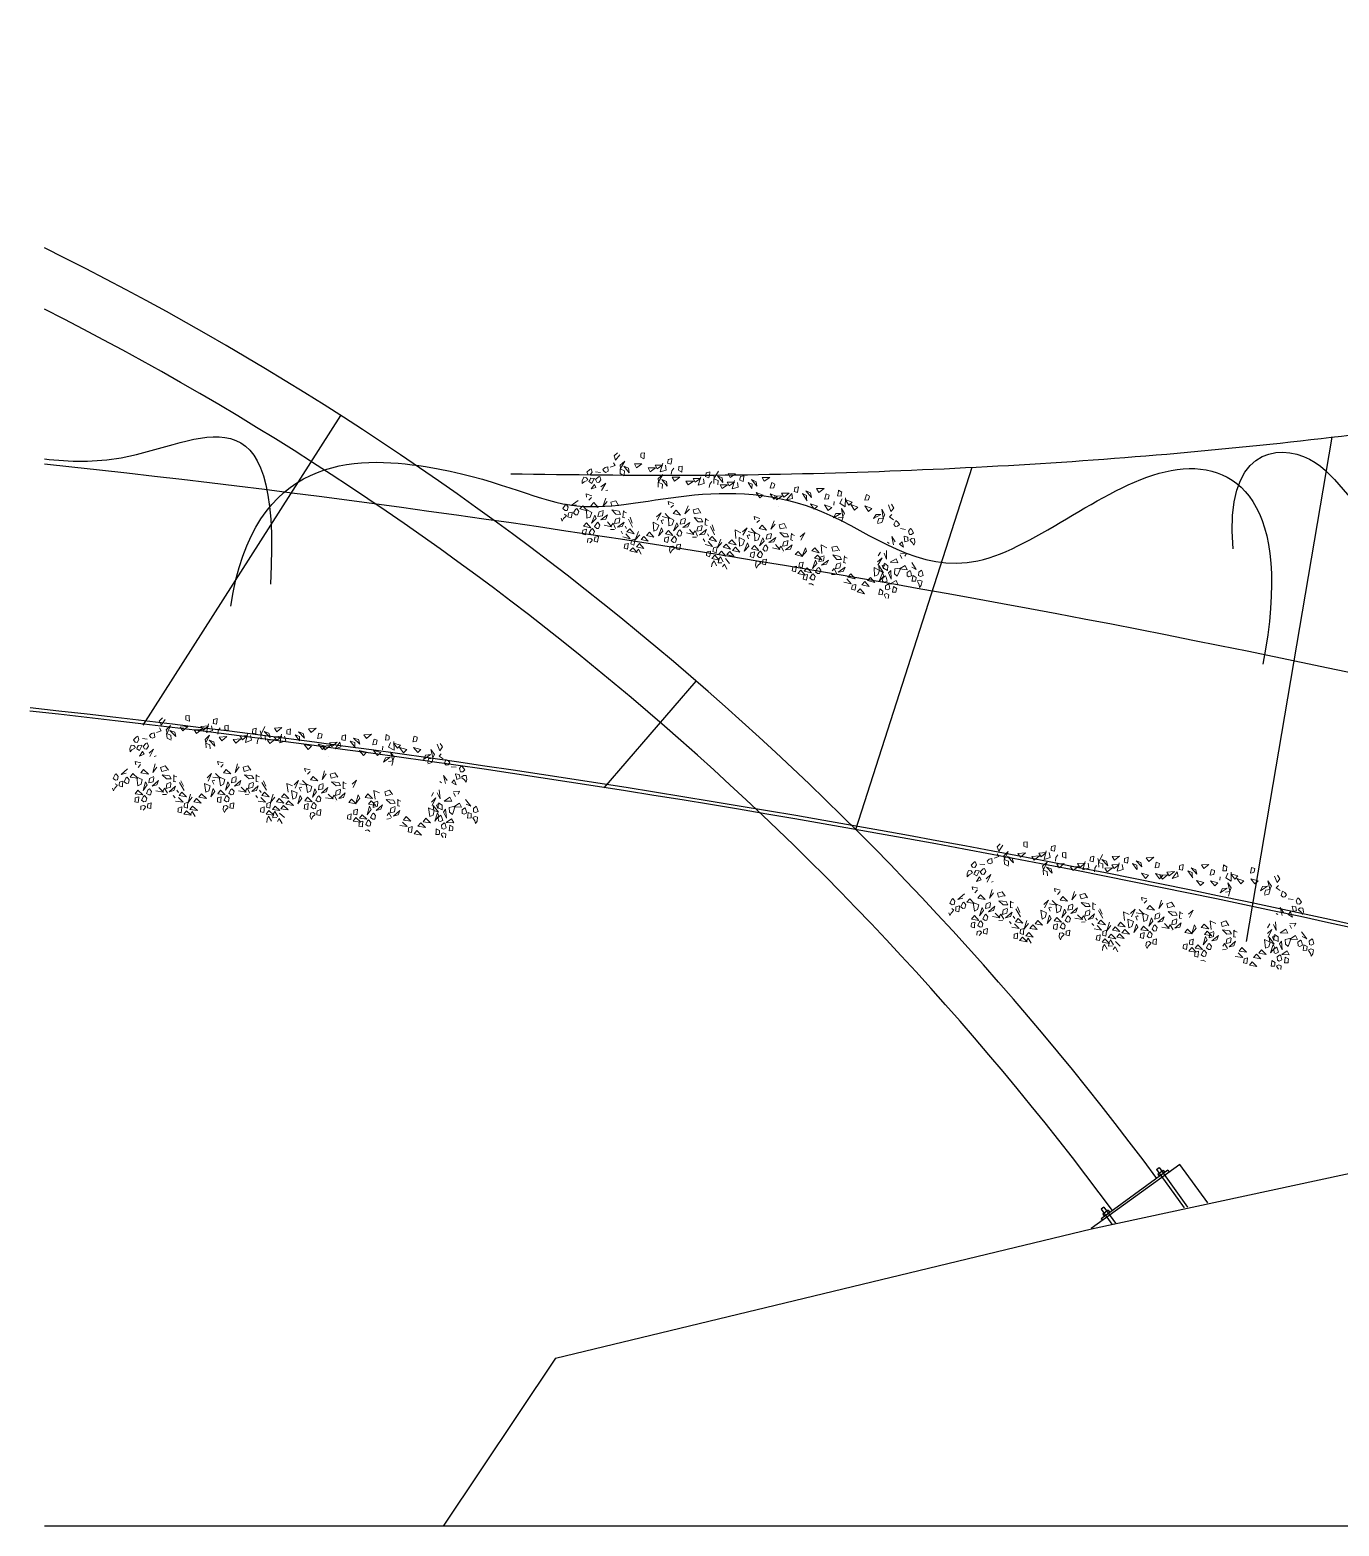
# Model space of a CAD drawing. Header units: metres. Extents: x 10 to 239, y 2 to 253.
# Drawn here: x 40.73 to 52.68, y 224.44 to 238.1 of the extents above; entities that cross this region are included whole.
import ezdxf

# ---------------------------------------------------------------- set-up
doc = ezdxf.new("R2010")
doc.units = ezdxf.units.M
doc.header["$MEASUREMENT"] = 0
doc.layers.add('1', color=7, linetype='Continuous')
doc.layers.add('1estruct arco', color=7, linetype='Continuous')
doc.layers.add('bloques veg', color=7, linetype='Continuous', lineweight=0, true_color=0xbbd5a5)

# ---------------------------------------------------------------- blocks, each defined once
blk = doc.blocks.new('A$C144059AC')
at = {"layer": 'bloques veg'}
for p, q in [((0.359, 0.784), (0.336, 0.756)), ((0.336, 0.756), (0.355, 0.723)), ((0.355, 0.723), (0.382, 0.774)), ((0.577, 0.824), (0.55, 0.817)), ((0.55, 0.817), (0.551, 0.805)), ((0.551, 0.805), (0.553, 0.789)), ((0.553, 0.789), (0.553, 0.785)), ((0.553, 0.785), (0.582, 0.776)), ((0.579, 0.804), (0.577, 0.824)), ((0.582, 0.78), (0.579, 0.804)), ((0.582, 0.776), (0.582, 0.78)), ((0.681, 0.742), (0.742, 0.753)), ((0.704, 0.714), (0.681, 0.742)), ((0.742, 0.753), (0.704, 0.714)), ((0.731, 0.695), (0.74, 0.767)), ((0.766, 0.755), (0.778, 0.716)), ((0.78, 0.807), (0.808, 0.819)), ((0.78, 0.803), (0.78, 0.807)), ((0.78, 0.787), (0.78, 0.803)), ((0.78, 0.775), (0.78, 0.787)), ((0.808, 0.771), (0.78, 0.775)), ((0.808, 0.819), (0.808, 0.815)), ((0.808, 0.815), (0.808, 0.791)), ((0.808, 0.791), (0.808, 0.771)), ((0.838, 0.744), (0.826, 0.72)), ((0.903, 0.772), (0.876, 0.765)), ((0.876, 0.765), (0.877, 0.753)), ((0.877, 0.753), (0.879, 0.737)), ((0.905, 0.752), (0.903, 0.772)), ((0.908, 0.728), (0.905, 0.752)), ((1.107, 0.755), (1.135, 0.767)), ((1.107, 0.751), (1.107, 0.755)), ((1.107, 0.735), (1.107, 0.751)), ((1.135, 0.767), (1.135, 0.763)), ((1.135, 0.763), (1.135, 0.739)), ((1.135, 0.739), (1.135, 0.719)), ((1.179, 0.722), (1.17, 0.749)), ((1.203, 0.787), (1.179, 0.722)), ((1.202, 0.746), (1.256, 0.7)), ((1.242, 0.736), (1.202, 0.746)), ((1.284, 0.78), (1.345, 0.79)), ((1.307, 0.752), (1.284, 0.78)), ((1.345, 0.79), (1.307, 0.752)), ((1.388, 0.775), (1.416, 0.787)), ((1.388, 0.771), (1.388, 0.775)), ((1.388, 0.755), (1.388, 0.771)), ((1.388, 0.743), (1.388, 0.755)), ((1.416, 0.739), (1.388, 0.743)), ((1.416, 0.787), (1.416, 0.783)), ((1.416, 0.783), (1.416, 0.759)), ((1.416, 0.759), (1.416, 0.739)), ((1.458, 0.739), (1.494, 0.73)), ((1.498, 0.695), (1.458, 0.739)), ((1.483, 0.766), (1.536, 0.72)), ((1.523, 0.756), (1.483, 0.766)), ((1.536, 0.72), (1.523, 0.756)), ((1.564, 0.8), (1.626, 0.81)), ((1.588, 0.772), (1.564, 0.8)), ((1.626, 0.81), (1.588, 0.772)), ((1.646, 0.728), (1.648, 0.752)), ((1.648, 0.752), (1.65, 0.772)), ((1.65, 0.772), (1.678, 0.765)), ((1.676, 0.753), (1.675, 0.737)), ((1.678, 0.765), (1.676, 0.753)), ((1.844, 0.765), (1.872, 0.777)), ((1.844, 0.761), (1.844, 0.765)), ((1.844, 0.745), (1.844, 0.761)), ((1.844, 0.733), (1.844, 0.745)), ((1.872, 0.777), (1.872, 0.773)), ((1.872, 0.773), (1.872, 0.749)), ((1.872, 0.749), (1.872, 0.729)), ((1.979, 0.746), (1.939, 0.756)), ((1.939, 0.756), (1.993, 0.71)), ((1.993, 0.71), (1.979, 0.746)), ((2.021, 0.79), (2.082, 0.8)), ((2.044, 0.762), (2.021, 0.79)), ((2.082, 0.8), (2.044, 0.762)), ((2.102, 0.718), (2.105, 0.742)), ((2.105, 0.742), (2.107, 0.762)), ((2.107, 0.762), (2.134, 0.755)), ((2.133, 0.743), (2.131, 0.727)), ((2.134, 0.755), (2.133, 0.743)), ((2.23, 0.797), (2.202, 0.809)), ((2.202, 0.809), (2.202, 0.805)), ((2.202, 0.805), (2.202, 0.781)), ((2.202, 0.781), (2.202, 0.761)), ((2.202, 0.761), (2.23, 0.765)), ((2.23, 0.793), (2.23, 0.797)), ((2.23, 0.777), (2.23, 0.793)), ((2.23, 0.765), (2.23, 0.777)), ((2.244, 0.745), (2.232, 0.706)), ((2.268, 0.743), (2.306, 0.704)), ((2.329, 0.732), (2.268, 0.743)), ((2.279, 0.685), (2.27, 0.757)), ((2.428, 0.77), (2.431, 0.794)), ((2.457, 0.775), (2.428, 0.766)), ((2.428, 0.766), (2.428, 0.77)), ((2.431, 0.794), (2.433, 0.814)), ((2.433, 0.814), (2.46, 0.807)), ((2.459, 0.795), (2.457, 0.779)), ((2.457, 0.779), (2.457, 0.775)), ((2.46, 0.807), (2.459, 0.795)), ((2.655, 0.713), (2.628, 0.764)), ((2.651, 0.774), (2.674, 0.746)), ((2.674, 0.746), (2.655, 0.713)), ((0.171, 0.616), (0.161, 0.611)), ((0.183, 0.591), (0.171, 0.616)), ((0.266, 0.63), (0.282, 0.649)), ((0.278, 0.614), (0.266, 0.63)), ((0.282, 0.649), (0.302, 0.657)), ((0.31, 0.622), (0.294, 0.61)), ((0.302, 0.657), (0.31, 0.622)), ((0.322, 0.66), (0.358, 0.678)), ((0.358, 0.678), (0.342, 0.7)), ((0.398, 0.689), (0.431, 0.728)), ((0.408, 0.662), (0.398, 0.689)), ((0.412, 0.621), (0.405, 0.659)), ((0.405, 0.659), (0.442, 0.65)), ((0.431, 0.728), (0.408, 0.662)), ((0.446, 0.608), (0.412, 0.621)), ((0.47, 0.677), (0.43, 0.686)), ((0.43, 0.686), (0.484, 0.641)), ((0.442, 0.65), (0.446, 0.616)), ((0.484, 0.641), (0.47, 0.677)), ((0.484, 0.641), (0.484, 0.641)), ((0.484, 0.641), (0.484, 0.641)), ((0.512, 0.72), (0.573, 0.731)), ((0.535, 0.692), (0.512, 0.72)), ((0.573, 0.731), (0.535, 0.692)), ((0.628, 0.709), (0.689, 0.72)), ((0.651, 0.681), (0.628, 0.709)), ((0.689, 0.72), (0.651, 0.681)), ((0.725, 0.638), (0.758, 0.676)), ((0.734, 0.61), (0.725, 0.638)), ((0.778, 0.716), (0.731, 0.695)), ((0.758, 0.676), (0.734, 0.61)), ((0.757, 0.634), (0.81, 0.589)), ((0.797, 0.625), (0.757, 0.634)), ((0.81, 0.589), (0.797, 0.625)), ((0.826, 0.72), (0.826, 0.691)), ((0.838, 0.668), (0.899, 0.679)), ((0.862, 0.64), (0.838, 0.668)), ((0.899, 0.679), (0.862, 0.64)), ((0.879, 0.737), (0.88, 0.733)), ((0.88, 0.733), (0.909, 0.725)), ((0.909, 0.725), (0.908, 0.728)), ((0.954, 0.658), (1.016, 0.668)), ((0.978, 0.63), (0.954, 0.658)), ((1.016, 0.668), (0.978, 0.63)), ((1.008, 0.69), (1.069, 0.701)), ((1.031, 0.662), (1.008, 0.69)), ((1.069, 0.701), (1.031, 0.662)), ((1.058, 0.643), (1.067, 0.715)), ((1.104, 0.664), (1.058, 0.643)), ((1.093, 0.703), (1.104, 0.664)), ((1.107, 0.723), (1.107, 0.735)), ((1.135, 0.719), (1.107, 0.723)), ((1.165, 0.692), (1.153, 0.668)), ((1.153, 0.668), (1.153, 0.639)), ((1.177, 0.718), (1.214, 0.71)), ((1.184, 0.68), (1.177, 0.718)), ((1.214, 0.71), (1.218, 0.675)), ((1.235, 0.678), (1.296, 0.688)), ((1.258, 0.65), (1.235, 0.678)), ((1.256, 0.7), (1.242, 0.736)), ((1.256, 0.7), (1.256, 0.7)), ((1.256, 0.7), (1.256, 0.7)), ((1.296, 0.688), (1.258, 0.65)), ((1.288, 0.71), (1.349, 0.721)), ((1.311, 0.682), (1.288, 0.71)), ((1.349, 0.721), (1.311, 0.682)), ((1.338, 0.663), (1.347, 0.735)), ((1.385, 0.684), (1.338, 0.663)), ((1.373, 0.723), (1.385, 0.684)), ((1.494, 0.73), (1.499, 0.695)), ((1.536, 0.72), (1.536, 0.72)), ((1.536, 0.72), (1.536, 0.72)), ((1.538, 0.668), (1.576, 0.63)), ((1.599, 0.658), (1.538, 0.668)), ((1.576, 0.63), (1.599, 0.658)), ((1.674, 0.733), (1.645, 0.725)), ((1.645, 0.725), (1.646, 0.728)), ((1.715, 0.668), (1.654, 0.679)), ((1.654, 0.679), (1.692, 0.64)), ((1.675, 0.737), (1.674, 0.733)), ((1.691, 0.668), (1.753, 0.678)), ((1.715, 0.64), (1.691, 0.668)), ((1.692, 0.64), (1.715, 0.668)), ((1.753, 0.678), (1.715, 0.64)), ((1.745, 0.7), (1.806, 0.711)), ((1.768, 0.672), (1.745, 0.7)), ((1.806, 0.711), (1.768, 0.672)), ((1.795, 0.653), (1.829, 0.712)), ((1.841, 0.674), (1.795, 0.653)), ((1.83, 0.713), (1.841, 0.674)), ((1.872, 0.729), (1.844, 0.733)), ((1.962, 0.677), (1.914, 0.728)), ((1.914, 0.728), (1.951, 0.72)), ((1.951, 0.72), (1.955, 0.685)), ((1.993, 0.71), (1.993, 0.71)), ((1.993, 0.71), (1.993, 0.71)), ((2.056, 0.648), (1.994, 0.658)), ((1.994, 0.658), (2.032, 0.62)), ((2.032, 0.62), (2.056, 0.648)), ((2.13, 0.723), (2.101, 0.715)), ((2.101, 0.715), (2.102, 0.718)), ((2.11, 0.669), (2.148, 0.63)), ((2.172, 0.658), (2.11, 0.669)), ((2.131, 0.727), (2.13, 0.723)), ((2.148, 0.63), (2.172, 0.658)), ((2.184, 0.71), (2.184, 0.681)), ((2.253, 0.624), (2.2, 0.579)), ((2.2, 0.579), (2.213, 0.615)), ((2.213, 0.615), (2.253, 0.624)), ((2.232, 0.706), (2.279, 0.685)), ((2.285, 0.628), (2.252, 0.666)), ((2.252, 0.666), (2.276, 0.6)), ((2.276, 0.6), (2.285, 0.628)), ((2.306, 0.704), (2.329, 0.732)), ((2.321, 0.71), (2.359, 0.671)), ((2.382, 0.699), (2.321, 0.71)), ((2.359, 0.671), (2.382, 0.699)), ((2.498, 0.71), (2.437, 0.721)), ((2.437, 0.721), (2.475, 0.682)), ((2.475, 0.682), (2.498, 0.71)), ((2.58, 0.676), (2.526, 0.631)), ((2.526, 0.631), (2.54, 0.667)), ((2.526, 0.631), (2.526, 0.631)), ((2.526, 0.631), (2.526, 0.631)), ((2.54, 0.667), (2.58, 0.676)), ((2.568, 0.64), (2.563, 0.606)), ((2.605, 0.649), (2.568, 0.64)), ((2.579, 0.718), (2.602, 0.652)), ((2.612, 0.679), (2.579, 0.718)), ((2.598, 0.611), (2.605, 0.649)), ((2.602, 0.652), (2.612, 0.679)), ((2.652, 0.668), (2.668, 0.69)), ((2.688, 0.65), (2.652, 0.668)), ((2.688, 0.65), (2.652, 0.668)), ((2.708, 0.647), (2.7, 0.612)), ((2.708, 0.647), (2.7, 0.612)), ((2.728, 0.639), (2.708, 0.647)), ((2.728, 0.639), (2.708, 0.647)), ((2.744, 0.62), (2.728, 0.639)), ((2.744, 0.62), (2.728, 0.639)), ((2.732, 0.604), (2.744, 0.62)), ((2.732, 0.604), (2.744, 0.62)), ((0.123, 0.538), (0.114, 0.508)), ((0.114, 0.508), (0.119, 0.484)), ((0.119, 0.484), (0.132, 0.502)), ((0.145, 0.537), (0.123, 0.538)), ((0.132, 0.502), (0.156, 0.518)), ((0.161, 0.611), (0.139, 0.584)), ((0.139, 0.584), (0.154, 0.567)), ((0.159, 0.522), (0.145, 0.537)), ((0.154, 0.567), (0.171, 0.566)), ((0.156, 0.518), (0.156, 0.518)), ((0.171, 0.566), (0.183, 0.591)), ((0.171, 0.512), (0.175, 0.524)), ((0.196, 0.5), (0.171, 0.512)), ((0.175, 0.524), (0.18, 0.539)), ((0.18, 0.539), (0.181, 0.542)), ((0.181, 0.542), (0.211, 0.545)), ((0.202, 0.519), (0.196, 0.5)), ((0.219, 0.496), (0.199, 0.455)), ((0.21, 0.541), (0.202, 0.519)), ((0.251, 0.6), (0.21, 0.6)), ((0.211, 0.545), (0.21, 0.541)), ((0.236, 0.473), (0.219, 0.496)), ((0.242, 0.563), (0.221, 0.536)), ((0.221, 0.536), (0.236, 0.519)), ((0.236, 0.519), (0.252, 0.517)), ((0.252, 0.568), (0.242, 0.563)), ((0.265, 0.543), (0.252, 0.568)), ((0.252, 0.517), (0.265, 0.543)), ((0.276, 0.485), (0.309, 0.523)), ((0.294, 0.61), (0.278, 0.614)), ((0.309, 0.523), (0.285, 0.458)), ((0.732, 0.607), (0.768, 0.598)), ((0.739, 0.569), (0.732, 0.607)), ((0.768, 0.598), (0.773, 0.564)), ((0.81, 0.589), (0.81, 0.589)), ((0.81, 0.589), (0.81, 0.589)), ((1.743, 0.589), (1.743, 0.589)), ((1.743, 0.589), (1.743, 0.589)), ((2.2, 0.579), (2.2, 0.579)), ((2.2, 0.579), (2.2, 0.579)), ((2.278, 0.597), (2.242, 0.588)), ((2.271, 0.559), (2.278, 0.597)), ((2.564, 0.598), (2.598, 0.611)), ((2.7, 0.612), (2.716, 0.6)), ((2.7, 0.612), (2.716, 0.6)), ((2.701, 0.513), (2.725, 0.448)), ((2.734, 0.475), (2.701, 0.513)), ((2.716, 0.6), (2.732, 0.604)), ((2.716, 0.6), (2.732, 0.604)), ((2.759, 0.59), (2.8, 0.59)), ((2.759, 0.59), (2.8, 0.59)), ((2.829, 0.532), (2.799, 0.535)), ((2.799, 0.535), (2.8, 0.531)), ((2.8, 0.531), (2.808, 0.509)), ((2.808, 0.509), (2.814, 0.49)), ((2.814, 0.49), (2.839, 0.502)), ((2.827, 0.581), (2.839, 0.606)), ((2.839, 0.556), (2.827, 0.581)), ((2.83, 0.529), (2.829, 0.532)), ((2.835, 0.514), (2.83, 0.529)), ((2.839, 0.502), (2.835, 0.514)), ((2.839, 0.606), (2.849, 0.601)), ((2.856, 0.557), (2.839, 0.556)), ((2.849, 0.601), (2.871, 0.574)), ((2.851, 0.512), (2.865, 0.527)), ((2.854, 0.508), (2.854, 0.508)), ((2.878, 0.492), (2.854, 0.508)), ((2.871, 0.574), (2.856, 0.557)), ((2.865, 0.527), (2.887, 0.528)), ((2.891, 0.474), (2.878, 0.492)), ((2.887, 0.528), (2.896, 0.498)), ((2.896, 0.498), (2.891, 0.474)), ((0.167, 0.407), (0.175, 0.382)), ((0.214, 0.4), (0.167, 0.407)), ((0.196, 0.361), (0.214, 0.387)), ((0.199, 0.455), (0.236, 0.473)), ((0.333, 0.402), (0.319, 0.331)), ((0.319, 0.331), (0.348, 0.378)), ((0.32, 0.463), (0.335, 0.47)), ((0.417, 0.394), (0.379, 0.378)), ((0.379, 0.378), (0.392, 0.345)), ((0.446, 0.36), (0.417, 0.394)), ((0.889, 0.459), (0.842, 0.466)), ((0.842, 0.466), (0.851, 0.441)), ((0.872, 0.421), (0.89, 0.446)), ((0.918, 0.408), (0.898, 0.377)), ((0.898, 0.377), (0.96, 0.374)), ((0.96, 0.374), (0.918, 0.408)), ((1.008, 0.461), (0.994, 0.39)), ((0.994, 0.39), (1.023, 0.437)), ((1.093, 0.453), (1.055, 0.437)), ((1.055, 0.437), (1.068, 0.405)), ((1.068, 0.405), (1.108, 0.42)), ((1.133, 0.375), (1.073, 0.376)), ((1.073, 0.376), (1.112, 0.346)), ((1.121, 0.419), (1.093, 0.453)), ((1.108, 0.42), (1.108, 0.42)), ((1.15, 0.352), (1.133, 0.375)), ((1.175, 0.376), (1.168, 0.385)), ((1.168, 0.385), (1.173, 0.331)), ((1.195, 0.372), (1.175, 0.376)), ((1.485, 0.331), (1.519, 0.37)), ((1.519, 0.37), (1.495, 0.304)), ((1.593, 0.337), (1.551, 0.371)), ((1.559, 0.471), (1.568, 0.446)), ((1.606, 0.464), (1.559, 0.471)), ((1.588, 0.426), (1.607, 0.451)), ((1.635, 0.413), (1.615, 0.382)), ((1.615, 0.382), (1.677, 0.379)), ((1.677, 0.379), (1.635, 0.413)), ((1.725, 0.466), (1.711, 0.395)), ((1.711, 0.395), (1.74, 0.442)), ((1.81, 0.458), (1.772, 0.442)), ((1.772, 0.442), (1.785, 0.41)), ((1.785, 0.41), (1.825, 0.425)), ((1.79, 0.381), (1.829, 0.352)), ((1.85, 0.38), (1.79, 0.381)), ((1.838, 0.424), (1.81, 0.458)), ((1.825, 0.425), (1.825, 0.425)), ((1.867, 0.357), (1.85, 0.38)), ((1.885, 0.39), (1.89, 0.336)), ((1.892, 0.381), (1.885, 0.39)), ((1.912, 0.377), (1.892, 0.381)), ((1.96, 0.376), (1.993, 0.414)), ((1.993, 0.414), (1.97, 0.349)), ((2.69, 0.453), (2.675, 0.46)), ((2.677, 0.392), (2.691, 0.321)), ((2.774, 0.463), (2.791, 0.486)), ((2.811, 0.445), (2.774, 0.463)), ((2.791, 0.486), (2.811, 0.445)), ((2.796, 0.39), (2.843, 0.397)), ((2.814, 0.351), (2.796, 0.377)), ((2.843, 0.397), (2.835, 0.372)), ((0.012, 0.286), (0, 0.254)), ((0, 0.254), (0.02, 0.242)), ((0.02, 0.294), (0.012, 0.286)), ((0.04, 0.274), (0.02, 0.294)), ((0.02, 0.242), (0.036, 0.246)), ((0.036, 0.246), (0.04, 0.274)), ((0.063, 0.291), (0.111, 0.342)), ((0.102, 0.305), (0.063, 0.291)), ((0.104, 0.266), (0.092, 0.234)), ((0.112, 0.274), (0.104, 0.266)), ((0.132, 0.254), (0.112, 0.274)), ((0.128, 0.226), (0.132, 0.254)), ((0.158, 0.307), (0.138, 0.276)), ((0.138, 0.276), (0.2, 0.273)), ((0.2, 0.273), (0.158, 0.307)), ((0.239, 0.266), (0.191, 0.281)), ((0.191, 0.281), (0.208, 0.211)), ((0.242, 0.349), (0.223, 0.318)), ((0.223, 0.318), (0.285, 0.314)), ((0.232, 0.226), (0.239, 0.266)), ((0.285, 0.314), (0.242, 0.349)), ((0.267, 0.248), (0.253, 0.177)), ((0.282, 0.224), (0.267, 0.248)), ((0.298, 0.28), (0.295, 0.242)), ((0.295, 0.242), (0.33, 0.255)), ((0.33, 0.297), (0.298, 0.28)), ((0.323, 0.218), (0.371, 0.269)), ((0.33, 0.255), (0.331, 0.29)), ((0.331, 0.29), (0.331, 0.29)), ((0.371, 0.269), (0.362, 0.231)), ((0.371, 0.269), (0.371, 0.269)), ((0.371, 0.269), (0.371, 0.269)), ((0.392, 0.345), (0.433, 0.36)), ((0.398, 0.317), (0.437, 0.287)), ((0.458, 0.316), (0.398, 0.317)), ((0.433, 0.36), (0.433, 0.36)), ((0.437, 0.287), (0.475, 0.292)), ((0.442, 0.247), (0.44, 0.209)), ((0.475, 0.264), (0.442, 0.247)), ((0.475, 0.292), (0.458, 0.316)), ((0.475, 0.222), (0.476, 0.257)), ((0.476, 0.257), (0.476, 0.257)), ((0.493, 0.325), (0.498, 0.271)), ((0.5, 0.317), (0.493, 0.325)), ((0.498, 0.271), (0.496, 0.273)), ((0.498, 0.271), (0.515, 0.27)), ((0.52, 0.312), (0.5, 0.317)), ((0.545, 0.266), (0.589, 0.206)), ((0.58, 0.239), (0.556, 0.283)), ((0.799, 0.261), (0.75, 0.276)), ((0.75, 0.276), (0.767, 0.206)), ((0.768, 0.326), (0.802, 0.365)), ((0.802, 0.365), (0.778, 0.299)), ((0.791, 0.221), (0.799, 0.261)), ((0.813, 0.304), (0.827, 0.311)), ((0.827, 0.277), (0.813, 0.304)), ((0.814, 0.336), (0.876, 0.332)), ((0.827, 0.311), (0.833, 0.308)), ((0.876, 0.332), (0.834, 0.366)), ((0.866, 0.341), (0.883, 0.27)), ((0.915, 0.325), (0.866, 0.341)), ((0.883, 0.27), (0.908, 0.285)), ((0.908, 0.285), (0.915, 0.325)), ((0.942, 0.307), (0.928, 0.237)), ((0.928, 0.237), (0.957, 0.283)), ((0.957, 0.283), (0.942, 0.307)), ((0.97, 0.247), (0.958, 0.215)), ((0.978, 0.254), (0.97, 0.247)), ((0.973, 0.34), (0.971, 0.301)), ((0.971, 0.301), (1.006, 0.314)), ((1.005, 0.356), (0.973, 0.34)), ((0.998, 0.235), (0.978, 0.254)), ((0.998, 0.277), (1.047, 0.328)), ((1.037, 0.291), (0.998, 0.277)), ((1.006, 0.314), (1.007, 0.349)), ((1.007, 0.349), (1.007, 0.349)), ((1.047, 0.328), (1.037, 0.291)), ((1.047, 0.328), (1.047, 0.328)), ((1.047, 0.328), (1.047, 0.328)), ((1.097, 0.237), (1.054, 0.272)), ((1.103, 0.268), (1.091, 0.245)), ((1.13, 0.23), (1.103, 0.268)), ((1.112, 0.346), (1.15, 0.352)), ((1.118, 0.306), (1.115, 0.268)), ((1.115, 0.268), (1.15, 0.281)), ((1.15, 0.323), (1.118, 0.306)), ((1.143, 0.244), (1.191, 0.295)), ((1.182, 0.257), (1.143, 0.244)), ((1.15, 0.281), (1.151, 0.316)), ((1.151, 0.316), (1.151, 0.316)), ((1.173, 0.331), (1.172, 0.333)), ((1.173, 0.331), (1.19, 0.329)), ((1.191, 0.295), (1.182, 0.257)), ((1.221, 0.245), (1.205, 0.262)), ((1.22, 0.326), (1.264, 0.266)), ((1.248, 0.249), (1.228, 0.219)), ((1.255, 0.298), (1.231, 0.342)), ((1.29, 0.215), (1.248, 0.249)), ((1.411, 0.249), (1.391, 0.219)), ((1.453, 0.215), (1.411, 0.249)), ((1.425, 0.336), (1.442, 0.266)), ((1.474, 0.32), (1.425, 0.336)), ((1.467, 0.281), (1.484, 0.211)), ((1.516, 0.266), (1.467, 0.281)), ((1.508, 0.226), (1.516, 0.266)), ((1.543, 0.248), (1.529, 0.178)), ((1.53, 0.309), (1.544, 0.316)), ((1.544, 0.282), (1.53, 0.309)), ((1.531, 0.341), (1.593, 0.337)), ((1.558, 0.224), (1.543, 0.248)), ((1.544, 0.316), (1.55, 0.313)), ((1.632, 0.33), (1.583, 0.346)), ((1.583, 0.346), (1.6, 0.276)), ((1.6, 0.276), (1.625, 0.29)), ((1.625, 0.29), (1.632, 0.33)), ((1.659, 0.312), (1.645, 0.242)), ((1.645, 0.242), (1.674, 0.288)), ((1.674, 0.288), (1.659, 0.312)), ((1.687, 0.252), (1.675, 0.22)), ((1.695, 0.259), (1.687, 0.252)), ((1.69, 0.345), (1.688, 0.306)), ((1.688, 0.306), (1.723, 0.319)), ((1.722, 0.361), (1.69, 0.345)), ((1.715, 0.24), (1.695, 0.259)), ((1.715, 0.282), (1.763, 0.333)), ((1.754, 0.296), (1.715, 0.282)), ((1.723, 0.319), (1.724, 0.354)), ((1.724, 0.354), (1.724, 0.354)), ((1.752, 0.246), (1.814, 0.242)), ((1.763, 0.333), (1.754, 0.296)), ((1.763, 0.333), (1.763, 0.333)), ((1.763, 0.333), (1.763, 0.333)), ((1.814, 0.242), (1.771, 0.277)), ((1.82, 0.273), (1.808, 0.25)), ((1.847, 0.235), (1.82, 0.273)), ((1.829, 0.352), (1.867, 0.357)), ((1.835, 0.311), (1.832, 0.273)), ((1.832, 0.273), (1.867, 0.286)), ((1.867, 0.328), (1.835, 0.311)), ((1.86, 0.249), (1.908, 0.3)), ((1.899, 0.262), (1.86, 0.249)), ((1.867, 0.286), (1.868, 0.321)), ((1.868, 0.321), (1.868, 0.321)), ((1.89, 0.336), (1.888, 0.338)), ((1.89, 0.336), (1.907, 0.334)), ((1.908, 0.3), (1.899, 0.262)), ((1.965, 0.254), (1.945, 0.224)), ((2.007, 0.22), (1.965, 0.254)), ((2.018, 0.293), (2.003, 0.222)), ((2.003, 0.222), (2.033, 0.268)), ((2.033, 0.268), (2.018, 0.293)), ((2.095, 0.309), (2.075, 0.278)), ((2.075, 0.278), (2.137, 0.275)), ((2.137, 0.275), (2.095, 0.309)), ((2.128, 0.254), (2.108, 0.224)), ((2.17, 0.22), (2.128, 0.254)), ((2.191, 0.325), (2.142, 0.341)), ((2.142, 0.341), (2.159, 0.271)), ((2.182, 0.257), (2.15, 0.241)), ((2.183, 0.215), (2.183, 0.25)), ((2.183, 0.25), (2.183, 0.25)), ((2.269, 0.354), (2.232, 0.338)), ((2.232, 0.338), (2.245, 0.306)), ((2.245, 0.306), (2.285, 0.321)), ((2.25, 0.277), (2.289, 0.247)), ((2.31, 0.276), (2.25, 0.277)), ((2.298, 0.32), (2.269, 0.354)), ((2.285, 0.321), (2.285, 0.321)), ((2.289, 0.247), (2.327, 0.253)), ((2.327, 0.253), (2.31, 0.276)), ((2.345, 0.286), (2.35, 0.232)), ((2.352, 0.277), (2.345, 0.286)), ((2.372, 0.273), (2.352, 0.277)), ((2.631, 0.368), (2.618, 0.335)), ((2.621, 0.287), (2.654, 0.325)), ((2.654, 0.325), (2.63, 0.26)), ((2.639, 0.259), (2.639, 0.259)), ((2.639, 0.259), (2.639, 0.259)), ((2.687, 0.208), (2.639, 0.259)), ((2.639, 0.259), (2.648, 0.221)), ((2.691, 0.321), (2.662, 0.368)), ((2.665, 0.265), (2.68, 0.272)), ((2.68, 0.238), (2.665, 0.265)), ((2.679, 0.28), (2.679, 0.28)), ((2.68, 0.245), (2.679, 0.28)), ((2.68, 0.287), (2.712, 0.27)), ((2.68, 0.272), (2.686, 0.269)), ((2.712, 0.27), (2.715, 0.232)), ((2.725, 0.304), (2.768, 0.339)), ((2.787, 0.308), (2.725, 0.304)), ((2.768, 0.339), (2.787, 0.308)), ((2.771, 0.256), (2.819, 0.271)), ((2.778, 0.216), (2.771, 0.256)), ((2.819, 0.271), (2.802, 0.201)), ((2.81, 0.263), (2.852, 0.297)), ((2.872, 0.266), (2.81, 0.263)), ((2.852, 0.297), (2.872, 0.266)), ((2.878, 0.244), (2.898, 0.264)), ((2.898, 0.264), (2.906, 0.256)), ((2.947, 0.281), (2.899, 0.332)), ((2.906, 0.256), (2.918, 0.224)), ((2.908, 0.295), (2.947, 0.281)), ((2.97, 0.264), (2.99, 0.284)), ((2.974, 0.236), (2.97, 0.264)), ((2.99, 0.284), (2.998, 0.276)), ((2.998, 0.276), (3.01, 0.244)), ((0, 0.173), (0.012, 0.152)), ((0.012, 0.152), (0.019, 0.174)), ((0.019, 0.174), (0.037, 0.197)), ((0.039, 0.201), (0.021, 0.211)), ((0.037, 0.197), (0.037, 0.197)), ((0.053, 0.228), (0.081, 0.239)), ((0.053, 0.224), (0.053, 0.228)), ((0.053, 0.208), (0.053, 0.224)), ((0.053, 0.196), (0.053, 0.208)), ((0.081, 0.192), (0.053, 0.196)), ((0.081, 0.239), (0.081, 0.235)), ((0.081, 0.235), (0.081, 0.212)), ((0.081, 0.212), (0.081, 0.192)), ((0.092, 0.234), (0.112, 0.222)), ((0.112, 0.222), (0.128, 0.226)), ((0.211, 0.174), (0.191, 0.143)), ((0.191, 0.143), (0.253, 0.139)), ((0.208, 0.211), (0.232, 0.226)), ((0.253, 0.139), (0.211, 0.174)), ((0.26, 0.128), (0.248, 0.096)), ((0.253, 0.177), (0.282, 0.224)), ((0.268, 0.136), (0.26, 0.128)), ((0.288, 0.116), (0.268, 0.136)), ((0.295, 0.187), (0.283, 0.155)), ((0.283, 0.155), (0.303, 0.144)), ((0.303, 0.195), (0.295, 0.187)), ((0.322, 0.175), (0.303, 0.195)), ((0.303, 0.144), (0.318, 0.147)), ((0.318, 0.147), (0.322, 0.175)), ((0.362, 0.231), (0.323, 0.218)), ((0.359, 0.182), (0.421, 0.178)), ((0.421, 0.178), (0.379, 0.212)), ((0.427, 0.209), (0.415, 0.185)), ((0.416, 0.156), (0.447, 0.161)), ((0.455, 0.171), (0.427, 0.209)), ((0.44, 0.209), (0.475, 0.222)), ((0.447, 0.161), (0.447, 0.161)), ((0.468, 0.184), (0.516, 0.235)), ((0.506, 0.198), (0.468, 0.184)), ((0.52, 0.139), (0.504, 0.156)), ((0.516, 0.235), (0.506, 0.198)), ((0.545, 0.186), (0.529, 0.203)), ((0.589, 0.109), (0.547, 0.143)), ((0.572, 0.19), (0.552, 0.16)), ((0.552, 0.16), (0.614, 0.156)), ((0.614, 0.156), (0.572, 0.19)), ((0.645, 0.18), (0.631, 0.109)), ((0.631, 0.109), (0.66, 0.156)), ((0.696, 0.149), (0.677, 0.119)), ((0.738, 0.115), (0.696, 0.149)), ((0.735, 0.19), (0.715, 0.16)), ((0.715, 0.16), (0.777, 0.156)), ((0.777, 0.156), (0.735, 0.19)), ((0.767, 0.206), (0.791, 0.221)), ((0.826, 0.243), (0.812, 0.173)), ((0.812, 0.173), (0.841, 0.219)), ((0.841, 0.219), (0.826, 0.243)), ((0.887, 0.233), (0.867, 0.202)), ((0.867, 0.202), (0.929, 0.199)), ((0.869, 0.169), (0.897, 0.181)), ((0.869, 0.165), (0.869, 0.169)), ((0.869, 0.149), (0.869, 0.165)), ((0.869, 0.137), (0.869, 0.149)), ((0.897, 0.133), (0.869, 0.137)), ((0.929, 0.199), (0.887, 0.233)), ((0.897, 0.181), (0.897, 0.177)), ((0.897, 0.177), (0.897, 0.153)), ((0.897, 0.153), (0.897, 0.133)), ((0.935, 0.187), (0.923, 0.155)), ((0.923, 0.155), (0.943, 0.143)), ((0.943, 0.195), (0.935, 0.187)), ((0.963, 0.175), (0.943, 0.195)), ((0.943, 0.143), (0.959, 0.147)), ((0.958, 0.215), (0.978, 0.203)), ((0.959, 0.147), (0.963, 0.175)), ((0.976, 0.129), (1.004, 0.141)), ((0.976, 0.125), (0.976, 0.129)), ((0.976, 0.109), (0.976, 0.125)), ((0.978, 0.203), (0.994, 0.207)), ((0.994, 0.207), (0.998, 0.235)), ((1.004, 0.141), (1.004, 0.137)), ((1.004, 0.137), (1.004, 0.113)), ((1.035, 0.241), (1.097, 0.237)), ((1.091, 0.215), (1.122, 0.221)), ((1.122, 0.221), (1.122, 0.221)), ((1.195, 0.198), (1.179, 0.215)), ((1.202, 0.172), (1.264, 0.168)), ((1.264, 0.168), (1.222, 0.202)), ((1.228, 0.219), (1.29, 0.215)), ((1.229, 0.116), (1.257, 0.128)), ((1.257, 0.128), (1.257, 0.124)), ((1.257, 0.124), (1.257, 0.101)), ((1.276, 0.159), (1.304, 0.171)), ((1.276, 0.155), (1.276, 0.159)), ((1.276, 0.139), (1.276, 0.155)), ((1.276, 0.127), (1.276, 0.139)), ((1.304, 0.123), (1.276, 0.127)), ((1.304, 0.171), (1.304, 0.167)), ((1.304, 0.167), (1.304, 0.143)), ((1.304, 0.143), (1.304, 0.123)), ((1.321, 0.239), (1.306, 0.168)), ((1.306, 0.168), (1.336, 0.215)), ((1.345, 0.143), (1.325, 0.113)), ((1.387, 0.109), (1.345, 0.143)), ((1.372, 0.208), (1.352, 0.178)), ((1.352, 0.178), (1.414, 0.174)), ((1.414, 0.174), (1.372, 0.208)), ((1.391, 0.219), (1.453, 0.215)), ((1.413, 0.154), (1.394, 0.124)), ((1.394, 0.124), (1.455, 0.12)), ((1.455, 0.12), (1.413, 0.154)), ((1.452, 0.195), (1.432, 0.165)), ((1.432, 0.165), (1.494, 0.161)), ((1.494, 0.161), (1.452, 0.195)), ((1.484, 0.211), (1.508, 0.226)), ((1.529, 0.178), (1.558, 0.224)), ((1.603, 0.238), (1.584, 0.207)), ((1.584, 0.207), (1.646, 0.204)), ((1.586, 0.174), (1.614, 0.186)), ((1.586, 0.17), (1.586, 0.174)), ((1.586, 0.154), (1.586, 0.17)), ((1.586, 0.142), (1.586, 0.154)), ((1.614, 0.138), (1.586, 0.142)), ((1.646, 0.204), (1.603, 0.238)), ((1.614, 0.186), (1.614, 0.182)), ((1.614, 0.182), (1.614, 0.158)), ((1.614, 0.158), (1.614, 0.138)), ((1.652, 0.192), (1.64, 0.16)), ((1.64, 0.16), (1.66, 0.148)), ((1.66, 0.2), (1.652, 0.192)), ((1.68, 0.18), (1.66, 0.2)), ((1.66, 0.148), (1.676, 0.152)), ((1.675, 0.22), (1.695, 0.208)), ((1.676, 0.152), (1.68, 0.18)), ((1.693, 0.134), (1.721, 0.146)), ((1.693, 0.13), (1.693, 0.134)), ((1.693, 0.114), (1.693, 0.13)), ((1.695, 0.208), (1.711, 0.212)), ((1.711, 0.212), (1.715, 0.24)), ((1.721, 0.146), (1.721, 0.142)), ((1.721, 0.142), (1.721, 0.118)), ((1.839, 0.226), (1.839, 0.226)), ((1.945, 0.224), (2.007, 0.22)), ((1.946, 0.121), (1.974, 0.133)), ((1.974, 0.133), (1.974, 0.129)), ((1.974, 0.129), (1.974, 0.106)), ((1.993, 0.164), (2.021, 0.176)), ((1.993, 0.16), (1.993, 0.164)), ((1.993, 0.144), (1.993, 0.16)), ((1.993, 0.132), (1.993, 0.144)), ((2.021, 0.128), (1.993, 0.132)), ((2.021, 0.176), (2.021, 0.172)), ((2.021, 0.172), (2.021, 0.148)), ((2.021, 0.148), (2.021, 0.128)), ((2.063, 0.134), (2.044, 0.103)), ((2.105, 0.1), (2.063, 0.134)), ((2.119, 0.208), (2.105, 0.138)), ((2.105, 0.138), (2.134, 0.184)), ((2.108, 0.224), (2.17, 0.22)), ((2.134, 0.184), (2.119, 0.208)), ((2.147, 0.148), (2.135, 0.116)), ((2.155, 0.155), (2.147, 0.148)), ((2.15, 0.241), (2.148, 0.202)), ((2.148, 0.202), (2.183, 0.215)), ((2.175, 0.136), (2.155, 0.155)), ((2.171, 0.108), (2.175, 0.136)), ((2.175, 0.178), (2.223, 0.229)), ((2.214, 0.192), (2.175, 0.178)), ((2.223, 0.229), (2.214, 0.192)), ((2.223, 0.229), (2.223, 0.229)), ((2.223, 0.229), (2.223, 0.229)), ((2.28, 0.169), (2.268, 0.146)), ((2.307, 0.131), (2.28, 0.169)), ((2.295, 0.207), (2.292, 0.169)), ((2.292, 0.169), (2.327, 0.182)), ((2.327, 0.224), (2.295, 0.207)), ((2.32, 0.145), (2.368, 0.196)), ((2.359, 0.158), (2.32, 0.145)), ((2.327, 0.182), (2.328, 0.217)), ((2.328, 0.217), (2.328, 0.217)), ((2.35, 0.232), (2.348, 0.234)), ((2.35, 0.232), (2.367, 0.23)), ((2.368, 0.196), (2.359, 0.158)), ((2.425, 0.15), (2.405, 0.12)), ((2.467, 0.116), (2.425, 0.15)), ((2.588, 0.15), (2.568, 0.12)), ((2.63, 0.116), (2.588, 0.15)), ((2.651, 0.221), (2.602, 0.237)), ((2.602, 0.237), (2.619, 0.167)), ((2.619, 0.167), (2.644, 0.181)), ((2.644, 0.181), (2.651, 0.221)), ((2.648, 0.221), (2.687, 0.208)), ((2.678, 0.204), (2.664, 0.133)), ((2.664, 0.133), (2.693, 0.179)), ((2.693, 0.179), (2.678, 0.204)), ((2.715, 0.232), (2.68, 0.245)), ((2.688, 0.165), (2.707, 0.185)), ((2.692, 0.137), (2.688, 0.165)), ((2.707, 0.133), (2.692, 0.137)), ((2.707, 0.185), (2.715, 0.177)), ((2.727, 0.145), (2.707, 0.133)), ((2.715, 0.177), (2.727, 0.145)), ((2.722, 0.106), (2.742, 0.126)), ((2.728, 0.214), (2.743, 0.238)), ((2.757, 0.167), (2.728, 0.214)), ((2.742, 0.126), (2.75, 0.118)), ((2.743, 0.238), (2.757, 0.167)), ((2.757, 0.129), (2.799, 0.164)), ((2.819, 0.133), (2.757, 0.129)), ((2.802, 0.201), (2.778, 0.216)), ((2.799, 0.164), (2.819, 0.133)), ((2.882, 0.216), (2.878, 0.244)), ((2.898, 0.212), (2.882, 0.216)), ((2.918, 0.224), (2.898, 0.212)), ((2.957, 0.218), (2.929, 0.229)), ((2.929, 0.229), (2.929, 0.225)), ((2.929, 0.225), (2.929, 0.202)), ((2.929, 0.202), (2.929, 0.182)), ((2.929, 0.182), (2.957, 0.186)), ((2.957, 0.214), (2.957, 0.218)), ((2.957, 0.198), (2.957, 0.214)), ((2.957, 0.186), (2.957, 0.198)), ((2.971, 0.191), (2.989, 0.201)), ((2.991, 0.164), (2.973, 0.187)), ((2.973, 0.187), (2.973, 0.187)), ((2.99, 0.232), (2.974, 0.236)), ((2.989, 0.201), (3.011, 0.195)), ((3.01, 0.244), (2.99, 0.232)), ((2.998, 0.142), (2.991, 0.164)), ((3.01, 0.163), (2.998, 0.142)), ((3.011, 0.195), (3.01, 0.163)), ((0.194, 0.11), (0.222, 0.122)), ((0.194, 0.106), (0.194, 0.11)), ((0.194, 0.09), (0.194, 0.106)), ((0.194, 0.078), (0.194, 0.09)), ((0.222, 0.074), (0.194, 0.078)), ((0.222, 0.122), (0.222, 0.118)), ((0.222, 0.118), (0.222, 0.094)), ((0.222, 0.094), (0.222, 0.074)), ((0.269, 0.053), (0.247, 0.047)), ((0.247, 0.047), (0.248, 0.015)), ((0.248, 0.096), (0.268, 0.084)), ((0.267, 0.016), (0.285, 0.039)), ((0.268, 0.084), (0.284, 0.088)), ((0.287, 0.043), (0.269, 0.053)), ((0.284, 0.088), (0.288, 0.116)), ((0.285, 0.039), (0.285, 0.039)), ((0.301, 0.069), (0.329, 0.081)), ((0.301, 0.065), (0.301, 0.069)), ((0.301, 0.05), (0.301, 0.065)), ((0.301, 0.038), (0.301, 0.05)), ((0.329, 0.034), (0.301, 0.038)), ((0.329, 0.081), (0.329, 0.077)), ((0.329, 0.077), (0.329, 0.054)), ((0.329, 0.054), (0.329, 0.034)), ((0.527, 0.113), (0.589, 0.109)), ((0.554, 0.057), (0.581, 0.069)), ((0.554, 0.053), (0.554, 0.057)), ((0.554, 0.037), (0.554, 0.053)), ((0.554, 0.025), (0.554, 0.037)), ((0.581, 0.021), (0.554, 0.025)), ((0.581, 0.069), (0.581, 0.065)), ((0.581, 0.065), (0.581, 0.041)), ((0.581, 0.041), (0.581, 0.021)), ((0.601, 0.1), (0.628, 0.112)), ((0.601, 0.096), (0.601, 0.1)), ((0.601, 0.08), (0.601, 0.096)), ((0.601, 0.068), (0.601, 0.08)), ((0.628, 0.064), (0.601, 0.068)), ((0.623, 0.041), (0.603, 0.011)), ((0.603, 0.011), (0.665, 0.007)), ((0.665, 0.007), (0.623, 0.041)), ((0.628, 0.112), (0.628, 0.108)), ((0.628, 0.108), (0.628, 0.084)), ((0.628, 0.084), (0.628, 0.064)), ((0.67, 0.084), (0.65, 0.054)), ((0.65, 0.054), (0.712, 0.05)), ((0.671, 0.038), (0.659, 0.014)), ((0.712, 0.05), (0.67, 0.084)), ((0.699, 0), (0.671, 0.038)), ((0.677, 0.119), (0.738, 0.115)), ((0.944, 0.112), (0.923, 0.106)), ((0.923, 0.106), (0.923, 0.075)), ((0.923, 0.075), (0.936, 0.053)), ((0.936, 0.053), (0.942, 0.075)), ((0.942, 0.075), (0.961, 0.098)), ((0.962, 0.102), (0.944, 0.112)), ((0.961, 0.098), (0.961, 0.098)), ((0.976, 0.097), (0.976, 0.109)), ((1.004, 0.093), (0.976, 0.097)), ((1.004, 0.113), (1.004, 0.093)), ((1.229, 0.112), (1.229, 0.116)), ((1.229, 0.097), (1.229, 0.112)), ((1.229, 0.085), (1.229, 0.097)), ((1.257, 0.081), (1.229, 0.085)), ((1.257, 0.101), (1.257, 0.081)), ((1.298, 0.101), (1.278, 0.07)), ((1.278, 0.07), (1.34, 0.067)), ((1.299, 0.054), (1.288, 0.031)), ((1.288, 0.031), (1.288, 0.002)), ((1.34, 0.067), (1.298, 0.101)), ((1.327, 0.017), (1.299, 0.054)), ((1.325, 0.113), (1.387, 0.109)), ((1.346, 0.097), (1.335, 0.074)), ((1.335, 0.074), (1.335, 0.044)), ((1.335, 0.044), (1.366, 0.05)), ((1.374, 0.059), (1.346, 0.097)), ((1.366, 0.05), (1.366, 0.05)), ((1.388, 0.043), (1.376, 0.019)), ((1.429, 0.055), (1.387, 0.089)), ((1.416, 0.005), (1.388, 0.043)), ((1.661, 0.117), (1.64, 0.111)), ((1.64, 0.111), (1.64, 0.08)), ((1.64, 0.08), (1.653, 0.058)), ((1.653, 0.058), (1.659, 0.08)), ((1.659, 0.08), (1.678, 0.103)), ((1.679, 0.107), (1.661, 0.117)), ((1.678, 0.103), (1.678, 0.103)), ((1.693, 0.102), (1.693, 0.114)), ((1.721, 0.098), (1.693, 0.102)), ((1.721, 0.118), (1.721, 0.098)), ((1.946, 0.117), (1.946, 0.121)), ((1.946, 0.102), (1.946, 0.117)), ((1.946, 0.09), (1.946, 0.102)), ((1.974, 0.086), (1.946, 0.09)), ((1.974, 0.106), (1.974, 0.086)), ((2.015, 0.106), (1.995, 0.075)), ((1.995, 0.075), (2.057, 0.072)), ((2.057, 0.072), (2.015, 0.106)), ((2.044, 0.103), (2.105, 0.1)), ((2.046, 0.07), (2.074, 0.082)), ((2.046, 0.066), (2.046, 0.07)), ((2.046, 0.05), (2.046, 0.066)), ((2.046, 0.038), (2.046, 0.05)), ((2.074, 0.034), (2.046, 0.038)), ((2.074, 0.082), (2.074, 0.078)), ((2.074, 0.078), (2.074, 0.054)), ((2.074, 0.054), (2.074, 0.034)), ((2.083, 0.055), (2.083, 0.055)), ((2.112, 0.088), (2.1, 0.056)), ((2.1, 0.056), (2.12, 0.044)), ((2.121, 0.013), (2.1, 0.007)), ((2.12, 0.096), (2.112, 0.088)), ((2.14, 0.076), (2.12, 0.096)), ((2.12, 0.044), (2.136, 0.048)), ((2.139, 0.003), (2.121, 0.013)), ((2.135, 0.116), (2.155, 0.104)), ((2.136, 0.048), (2.14, 0.076)), ((2.155, 0.104), (2.171, 0.108)), ((2.268, 0.116), (2.299, 0.122)), ((2.299, 0.122), (2.299, 0.122)), ((2.379, 0.073), (2.441, 0.069)), ((2.441, 0.069), (2.399, 0.103)), ((2.405, 0.12), (2.467, 0.116)), ((2.453, 0.06), (2.481, 0.072)), ((2.453, 0.056), (2.453, 0.06)), ((2.453, 0.04), (2.453, 0.056)), ((2.453, 0.028), (2.453, 0.04)), ((2.481, 0.024), (2.453, 0.028)), ((2.481, 0.072), (2.481, 0.068)), ((2.481, 0.068), (2.481, 0.044)), ((2.481, 0.044), (2.481, 0.024)), ((2.522, 0.044), (2.502, 0.014)), ((2.502, 0.014), (2.564, 0.01)), ((2.564, 0.01), (2.522, 0.044)), ((2.549, 0.109), (2.529, 0.079)), ((2.529, 0.079), (2.591, 0.075)), ((2.591, 0.075), (2.549, 0.109)), ((2.568, 0.12), (2.63, 0.116)), ((2.709, 0.059), (2.681, 0.071)), ((2.681, 0.071), (2.681, 0.067)), ((2.681, 0.067), (2.681, 0.043)), ((2.681, 0.043), (2.681, 0.024)), ((2.681, 0.024), (2.709, 0.028)), ((2.709, 0.055), (2.709, 0.059)), ((2.709, 0.04), (2.709, 0.055)), ((2.709, 0.028), (2.709, 0.04)), ((2.726, 0.078), (2.722, 0.106)), ((2.723, 0.033), (2.741, 0.043)), ((2.725, 0.029), (2.725, 0.029)), ((2.743, 0.006), (2.725, 0.029)), ((2.742, 0.074), (2.726, 0.078)), ((2.741, 0.043), (2.763, 0.037)), ((2.762, 0.086), (2.742, 0.074)), ((2.75, 0.118), (2.762, 0.086)), ((2.763, 0.037), (2.762, 0.005)), ((2.816, 0.1), (2.788, 0.112)), ((2.788, 0.112), (2.788, 0.108)), ((2.788, 0.108), (2.788, 0.084)), ((2.788, 0.084), (2.788, 0.064)), ((2.788, 0.064), (2.816, 0.068)), ((2.816, 0.096), (2.816, 0.1)), ((2.816, 0.08), (2.816, 0.096)), ((2.816, 0.068), (2.816, 0.08))]:
    blk.add_line(p, q, dxfattribs=at)

msp = doc.modelspace()

# ---------------------------------------------------------------- linework, layer by layer
for p, q in [((44.51056, 224.44295), (45.5351, 225.97604)), ((66.13514, 224.44295), (40.86679, 224.44295))]:
    msp.add_line(p, q)
at = {"layer": '1'}
for p, q in [((41.76843, 231.75497), (43.57161, 234.58064)), ((51.83843, 229.77824), (52.61989, 234.3831)), ((48.27288, 230.80019), (49.33516, 234.10742)), ((45.97459, 231.18109), (46.81555, 232.15553)), ((50.42165, 227.15603), (56.86931, 228.54649)), ((51.01539, 227.69929), (51.03977, 227.71677)), ((51.12094, 227.69065), (51.1326, 227.6744)), ((50.5357, 227.3534), (50.51141, 227.3358)), ((45.53215, 225.97532), (50.42165, 227.15603)), ((50.51164, 227.24904), (50.52337, 227.23284))]:
    msp.add_line(p, q, dxfattribs=at)
at = {"layer": '1', "ltscale": 0.01}
for p, q in [((51.22986, 227.74489), (50.42016, 227.15804)), ((51.12094, 227.69065), (50.51164, 227.24904)), ((51.01539, 227.69929), (51.26805, 227.34708)), ((51.02813, 227.65579), (51.07688, 227.69077)), ((51.03977, 227.71677), (51.29988, 227.35417)), ((51.07688, 227.69077), (51.09218, 227.66944)), ((51.48339, 227.39509), (51.22986, 227.74489)), ((51.02813, 227.65579), (51.04343, 227.63447)), ((50.51141, 227.3358), (50.60963, 227.20028)), ((50.57375, 227.32646), (50.52517, 227.29125)), ((50.52517, 227.29125), (50.54057, 227.27001)), ((50.5357, 227.3534), (50.64153, 227.20739)), ((50.57375, 227.32646), (50.58915, 227.30522))]:
    msp.add_line(p, q, dxfattribs=at)
at = {"layer": '1'}
for centre, radius, start, end in [((28.22738, 116.88607), 117.93062, 75.99428, 83.8474093), ((28.22272, 117.76642), 114.82952, 75.3978367, 83.7429213), ((28.22272, 117.76642), 114.79952, 75.4000578, 83.7429213)]:
    msp.add_arc(centre, radius, start, end, dxfattribs=at)
for points, degree in [([(51.71741, 233.36448), (51.62893, 234.27637), (52.61989, 234.3831), (52.86645, 233.33198), (55.14711, 233.61501), (56.30699, 235.16441), (56.83815, 233.84255), (59.50856, 234.89398), (59.88796, 236.60589), (61.25379, 235.68492), (62.30527, 235.61992), (64.57275, 237.96372), (64.78553, 238.10013), (64.97413, 235.62371)], 3), ([(45.12453, 234.04891), (56.84838, 233.80169), (64.68579, 237.92799)], 2), ([(42.56844, 232.83985), (42.77412, 234.22244), (44.64275, 234.20783), (45.66172, 233.61986), (46.6775, 233.89773), (47.98197, 233.87636), (49.28384, 232.7695), (51.20293, 234.57193), (52.27217, 233.80244), (51.98819, 232.31038)], 3)]:
    msp.add_open_spline(points, degree=degree, dxfattribs=at)
msp.add_open_spline([(40.86679, 234.18412), (41.09743, 234.15788), (42.06437, 234.13761), (43.03859, 234.91399), (42.92956, 233.0413)], degree=3, knots=[8.67800994, 8.67800994, 8.67800994, 8.67800994, 9, 10, 10, 10, 10], dxfattribs=at)
at = {"layer": '1estruct arco'}
for centre, radius, start, end in [((28.35778, 210.84769), 28.19066, 36.501077, 63.657956), ((28.35778, 210.84767), 27.69067, 36.511351, 63.144564)]:
    msp.add_arc(centre, radius, start, end, dxfattribs=at)

# ---------------------------------------------------------------- block references
at = {"color": 2}
for p, xscale, yscale, zscale, rotation in [((45.5482, 233.45319), 1.110645295636471, 1.110645295636471, 1.110645295636471, 349.67401921185), ((41.47041, 230.98722), 1.110645295636471, 1.110645295636471, 1.110645295636471, 355.0170074531381), ((49.09994, 229.84906), 1.11064529563647, 1.11064529563647, 1.11064529563647, 353.7829789202755)]:
    msp.add_blockref('A$C144059AC', p, dxfattribs=dict(at, xscale=xscale, yscale=yscale, zscale=zscale, rotation=rotation))

doc.saveas('drawing.dxf')
